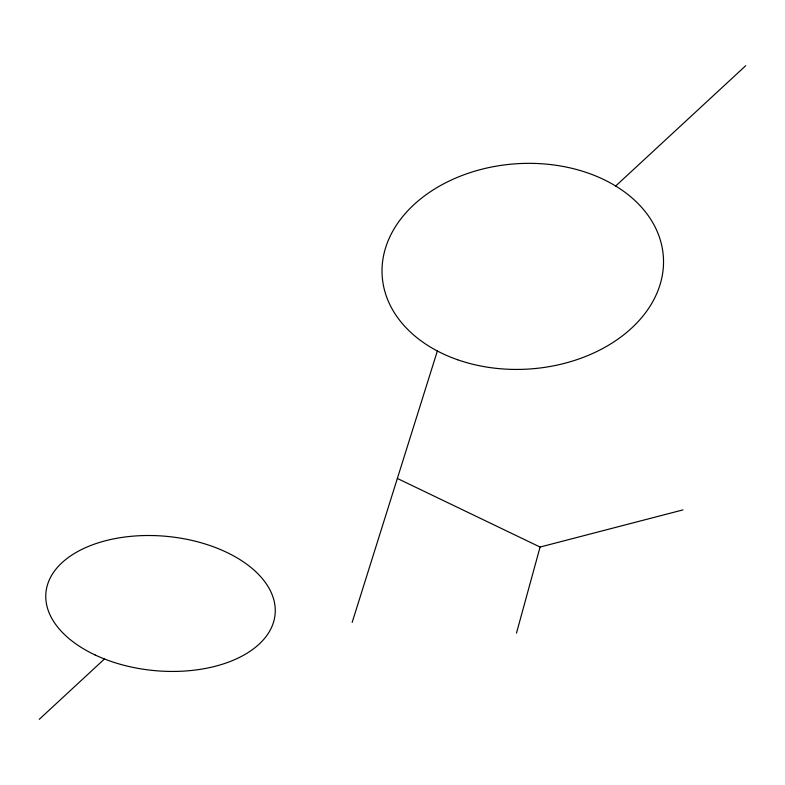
<?xml version="1.0" encoding="UTF-8"?>
<svg xmlns="http://www.w3.org/2000/svg" width="785" height="785" viewBox="0 0 785 785"><rect width="100%" height="100%" fill="white"/><g stroke="black" fill="none" stroke-linecap="round" stroke-linejoin="round"><path stroke-width="1.18" d="M516.481 633.112L540.08 547.047L682.97 509.897M352.161 622.427L437.363 350.993M39.25 719.325L104.474 658.978M615.656 186.035L745.75 65.675M397.357 478.448L540.08 547.047M457.655 359.775A140.917 102.825 -4 0 0 663.404 257.441A140.917 102.825 -4 0 0 447.244 181.983A140.917 102.825 -4 0 0 457.655 359.775M95.014 654.916A115.081 67.392 5.4 0 0 274.868 616.156A115.081 67.392 5.4 0 0 111.676 539.285A115.081 67.392 5.4 0 0 95.014 654.916"/></g></svg>
